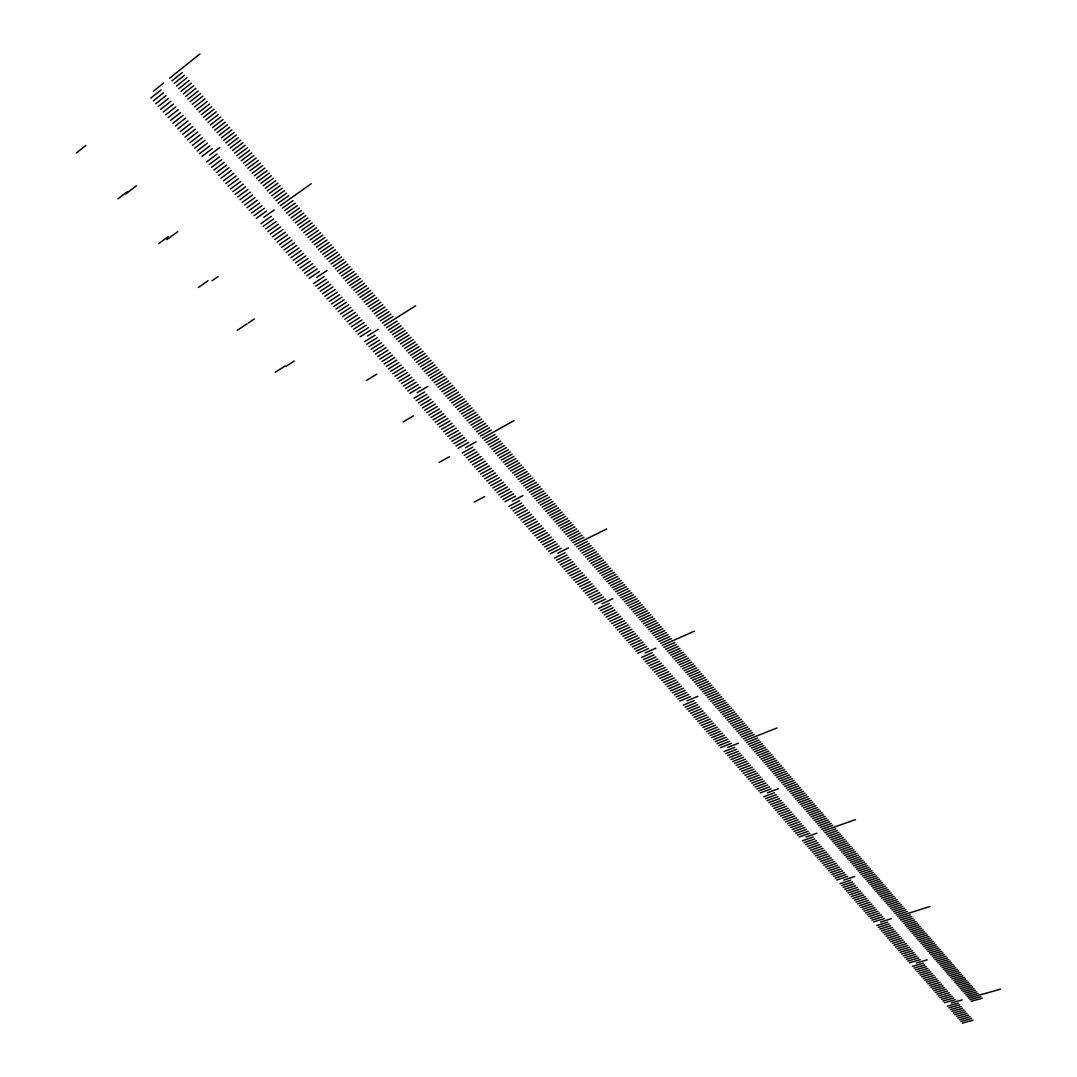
<?xml version="1.0" encoding="UTF-8"?>
<svg xmlns="http://www.w3.org/2000/svg" width="1077" height="1077" viewBox="0 0 1077 1077"><rect width="100%" height="100%" fill="white"/><g stroke="black" fill="none" stroke-linecap="round" stroke-linejoin="round"><path stroke-width="1.5" d="M76.373 153.055L85.85 145.435M153.446 91.208L163.65 83.023M169.654 78.204L199.999 53.85M171.943 80.829L182.296 72.536M150.847 98.088L161.011 89.956M174.218 83.454L184.584 75.175M153.324 100.901L163.475 92.797M176.493 86.066L186.859 77.813M155.788 103.715L165.952 95.624M178.769 88.691L189.135 80.452M158.238 106.515L168.416 98.438M181.044 91.303L191.41 83.091M160.702 109.316L170.88 101.265M183.305 93.914L193.685 85.716M163.152 112.116L173.33 104.079M185.567 96.526L195.96 88.341M165.602 114.902L175.793 106.892M187.829 99.124L198.222 90.966M168.052 117.703L178.244 109.706M190.09 101.736L200.484 93.578M170.503 120.489L180.694 112.506M192.352 104.334L202.745 96.203M172.939 123.263L183.13 115.306M194.6 106.919L205.007 98.815M175.376 126.049L185.581 118.107M196.849 109.517L207.255 101.413M199.097 112.102L209.517 104.025M177.813 128.823L188.017 120.893M201.345 114.687L211.765 106.623M180.236 131.596L190.454 123.693M203.593 117.272L214 109.221M182.673 134.356L192.891 126.467M205.828 119.843L216.248 111.82M185.096 137.129L195.314 129.253M208.063 122.428L218.483 114.418M187.519 139.889L197.737 132.027M210.298 124.999L220.731 117.003M189.929 142.635L200.16 134.813M117.945 198.882L127.517 191.558M125.659 193.995L136.416 185.769M212.532 127.571L222.966 119.587M192.352 145.395L202.584 137.573M214.754 130.129L225.187 122.172M194.762 148.141L204.993 140.347M216.989 132.7L227.422 124.757M197.172 150.888L207.403 143.106M219.21 135.258L229.643 127.328M199.568 153.634L209.813 145.866M221.431 137.816L231.878 129.9M201.978 156.367L212.223 148.626M223.639 140.36L234.099 132.471M209.49 155.25L219.789 147.482M225.86 142.918L236.307 135.042M228.068 145.462L238.529 137.6M206.771 161.833L217.029 154.119M230.276 148.007L240.736 140.158M209.153 164.552L219.425 156.865M232.484 150.538L242.944 142.716M211.55 167.285L221.808 159.611M234.692 153.082L245.152 145.274M213.933 170.004L224.204 162.344M236.886 155.613L247.36 147.818M216.315 172.71L226.587 165.077M239.081 158.144L249.554 150.363M218.685 175.43L228.97 167.81M241.275 160.675L251.762 152.907M221.068 178.136L231.353 170.529M243.469 163.192L253.957 155.451M223.437 180.842L233.722 173.262M245.664 165.723L256.151 157.996M225.807 183.548L236.105 175.982M247.845 168.241L258.332 160.527M228.176 186.24L238.475 178.688M250.026 170.745L260.526 163.058M230.532 188.933L240.831 181.407M252.206 173.262L262.707 165.589M158.602 243.671L168.241 236.644M166.895 239.592L177.732 231.69M254.387 175.766L264.888 168.106M232.901 191.625L243.2 184.113M256.568 178.27L267.069 170.637M235.257 194.304L245.556 186.819M258.736 180.774L269.25 173.155M237.613 196.997L247.912 189.512M260.903 183.278L271.417 175.672M239.956 199.676L250.268 192.204M263.071 185.769L273.598 178.176M242.312 202.355L252.624 194.91M265.238 188.273L275.766 180.694M244.654 205.02L254.966 197.589M267.406 190.75L277.92 183.198M246.996 207.686L257.322 200.282M269.56 193.241L280.087 185.702M249.325 210.352L259.651 202.961M271.727 195.731L282.255 188.192M251.668 213.017L261.994 205.64M273.881 198.208L284.409 190.696M253.997 215.669L264.336 208.319M276.022 200.685L286.563 193.187M256.326 218.335L266.665 210.984M278.176 203.163L288.717 195.677M263.811 217.325L274.204 209.975M280.316 205.626L311.213 183.763M282.47 208.103L293.011 200.645M260.971 223.626L271.323 216.315M284.611 210.567L295.152 203.136M263.286 226.278L273.639 218.981M286.751 213.031L297.292 205.613M265.602 228.916L275.968 221.633M288.878 215.494L299.433 208.09M267.917 231.555L278.283 224.299M291.019 217.944L301.573 210.553M270.233 234.18L280.585 226.937M293.146 220.395L303.701 213.031M198.356 287.492L208.063 280.72M272.535 236.819L282.901 229.589M212.075 280.76L218.106 276.56M295.273 222.845L305.841 215.494M274.837 239.444L285.217 232.228M297.4 225.295L307.968 217.958M277.139 242.069L287.519 234.867M299.527 227.745L310.095 220.422M279.441 244.681L289.821 237.505M301.641 230.182L312.209 222.872M281.73 247.293L292.109 240.144M303.754 232.619L314.336 225.322M284.032 249.918L294.411 242.769M305.868 235.055L316.45 227.785M286.32 252.516L296.7 245.394M307.982 237.492L318.563 230.222M310.095 239.915L320.677 232.672M288.596 255.128L298.989 248.02M312.209 242.338L322.79 235.109M290.884 257.726L301.277 250.631M314.309 244.762L324.904 237.559M293.159 260.324L303.566 253.257M316.409 247.185L327.004 239.996M295.435 262.923L305.841 255.868M318.509 249.608L329.104 242.419M297.71 265.521L308.116 258.48M320.609 252.018L331.204 244.856M299.985 268.106L310.391 261.078M322.696 254.428L333.305 247.279M302.26 270.69L312.667 263.677M324.796 256.838L335.405 249.702M304.522 273.275L314.928 266.275M326.883 259.247L337.491 252.126M306.783 275.847L317.203 268.873M328.97 261.644L339.578 254.549M309.045 278.431L319.465 271.471M331.056 264.053L341.665 256.959M237.236 330.343L247.01 323.827M248.262 323.006L254.334 318.954M316.49 277.529L326.964 270.556M333.13 266.45L343.751 259.369M335.216 268.846L345.838 261.778M313.542 283.561L323.975 276.641M337.289 271.229L347.911 264.188M315.803 286.132L326.223 279.212M339.363 273.625L349.998 266.584M318.052 288.69L328.485 281.797M341.436 276.008L352.071 268.994M320.286 291.248L330.72 284.368M343.509 278.391L354.145 271.391M322.535 293.806L332.968 286.94M345.569 280.774L356.204 273.787M324.769 296.363L335.216 289.511M347.629 283.143L358.278 276.17M327.004 298.908L337.451 292.069M349.702 285.513L360.337 278.566M329.239 301.452L339.686 294.64M351.762 287.896L362.397 280.949M331.474 303.997L341.921 297.198M353.808 290.265L364.457 283.332M333.695 306.528L344.155 299.743M355.868 292.621L366.517 285.715M335.916 309.072L346.377 302.3M357.914 294.99L368.576 288.084M338.138 311.603L348.598 304.845M359.96 297.346L370.623 290.467M362.007 299.702L372.669 292.836M340.359 314.134L350.819 307.389M364.053 302.058L374.715 295.206M342.567 316.651L353.041 309.934M366.099 304.414L376.762 297.575M344.788 319.182L355.248 312.465M368.132 306.757L378.808 299.931M346.996 321.7L357.47 315.009M370.178 309.099L380.841 302.287M349.204 324.217L359.678 317.54M275.281 372.265L285.109 366.005M285.917 366.382L294.196 361.105M372.211 311.441L382.887 304.656M351.398 326.721L361.885 320.057M374.244 313.784L384.92 306.999M353.606 329.239L364.093 322.588M376.277 316.126L386.953 309.355M355.8 331.743L366.288 325.106M378.296 318.455L388.985 311.711M357.995 334.247L368.482 327.623M380.329 320.784L391.005 314.053M360.189 336.738L370.676 330.141M382.348 323.113L393.024 316.396M367.62 335.957L378.162 329.333M384.368 325.442L415.668 305.801M386.387 327.758L397.076 321.067M364.565 341.732L375.065 335.162M388.393 330.087L399.096 323.41M366.745 344.223L377.246 337.666M390.412 332.403L401.102 325.739M368.926 346.7L379.441 340.17M392.418 334.718L403.121 328.068M371.107 349.19L381.621 342.661M394.424 337.034L405.127 330.397M373.288 351.667L383.789 345.165M396.43 339.336L407.133 332.712M375.456 354.145L385.97 347.656M398.436 341.651L409.139 335.041M377.623 356.622L388.137 350.146M400.442 343.953L411.145 337.357M379.791 359.085L390.318 352.623M402.435 346.255L413.151 339.672M381.958 361.562L392.486 355.114M404.427 348.544L415.143 341.988M384.126 364.026L394.64 357.591M406.419 350.846L417.136 344.29M386.28 366.49L396.807 360.068M408.412 353.135L419.128 346.606M366.436 380.464L376.775 374.163M410.404 355.423L421.12 348.908M388.434 368.94L398.961 362.532M412.383 357.712L423.113 351.21M390.588 371.39L401.115 365.009M414.376 360.001L425.105 353.498M392.742 373.854L403.269 367.472M416.355 362.276L427.084 355.8M394.896 376.29L405.423 369.936M418.334 364.565L429.063 358.089M397.036 378.741L407.577 372.4M420.313 366.84L431.042 360.378M399.177 381.191L409.718 374.85M422.292 369.115L433.021 362.666M401.317 383.627L411.858 377.313M424.257 371.377L435 364.955M403.458 386.064L413.999 379.764M426.223 373.652L436.966 367.244M405.585 388.487L416.139 382.214M428.202 375.913L438.945 369.519M407.712 390.924L418.266 384.651M430.167 378.175L440.91 371.794M409.852 393.347L420.393 387.087M432.119 380.437L442.876 374.069M417.243 392.661L427.838 386.387M434.085 382.698L444.828 376.344M436.037 384.947L446.793 378.606M414.093 398.194L424.648 391.961M438.002 387.208L448.759 380.881M416.22 400.617L426.775 394.397M439.954 389.457L450.711 383.143M418.334 403.027L428.902 396.834M441.907 391.705L452.663 385.404M420.447 405.437L431.015 399.257M443.859 393.94L454.615 387.653M422.561 407.846L433.129 401.681M445.797 396.188L456.567 389.914M403.135 421.901L413.514 415.843M424.675 410.256L435.243 404.09M447.749 398.423L458.506 392.163M426.775 412.653L437.356 406.514M449.688 400.671L460.458 394.411M428.888 415.049L439.456 408.923M451.626 402.892L462.396 396.659M430.988 417.445L441.57 411.333M453.565 405.127L464.335 398.907M433.089 419.842L443.67 413.743M455.504 407.362L466.274 401.156M435.189 422.238L445.77 416.153M457.429 409.583L468.212 403.39M437.275 424.621L447.857 418.549M459.367 411.804L470.137 405.625M461.293 414.026L472.076 407.86M439.362 427.004L449.957 420.945M463.218 416.247L474.001 410.095M441.462 429.386L452.044 423.342M465.143 418.468L475.926 412.316M443.549 431.769L454.131 425.738M467.068 420.676L477.851 414.551M445.622 434.139L456.217 428.121M468.98 422.884L479.777 416.772M447.709 436.508L458.304 430.517M470.905 425.092L481.688 418.993M449.782 438.877L460.391 432.9M472.816 427.3L483.613 421.215M451.855 441.247L462.464 435.27M474.728 429.508L485.525 423.423M453.929 443.616L464.537 437.652M476.64 431.702L487.437 425.644M456.002 445.972L466.61 440.022M478.551 433.896L489.348 427.852M458.075 448.328L468.683 442.405M480.463 436.091L491.26 430.06M439.039 462.45L449.472 456.635M465.426 447.736L476.088 441.785M482.361 438.285L513.985 420.649M484.26 440.48L495.07 434.475M462.195 453.04L472.816 447.13M486.158 442.66L496.968 436.67M464.254 455.383L474.876 449.499M488.056 444.855L498.866 438.864M466.314 457.725L476.936 451.855M489.954 447.036L500.765 441.058M468.374 460.067L478.996 454.211M491.852 449.217L502.663 443.253M470.42 462.41L481.042 456.567M493.737 451.398L504.548 445.447M472.48 464.752L483.102 458.91M495.622 453.565L506.446 447.628M474.526 467.081L485.148 461.266M497.52 455.746L508.331 449.823M476.572 469.41L487.194 463.608M499.405 457.913L510.215 452.003M478.605 471.739L489.241 465.951M501.276 460.081L512.1 454.184M480.652 474.068L491.274 468.293M503.161 462.248L513.985 456.365M482.684 476.384L493.32 470.622M505.046 464.402L515.856 458.533M506.917 466.57L517.741 460.714M484.717 478.713L495.353 472.951M508.788 468.724L519.612 462.881M486.75 481.029L497.386 475.28M510.66 470.878L521.483 465.049M488.783 483.344L499.418 477.609M512.531 473.032L523.355 467.216M490.816 485.646L501.451 479.938M514.402 475.172L525.226 469.37M492.835 487.962L503.471 482.254M516.26 477.326L527.097 471.538M494.855 490.264L505.503 484.583M474.19 502.138L484.663 496.551M518.118 479.467L528.955 473.692M496.874 492.566L507.523 486.898M519.989 481.607L530.826 475.846M498.893 494.868L509.542 489.2M521.847 483.748L532.684 478M500.913 497.157L511.562 491.516M523.705 485.889L534.542 480.154M502.919 499.459L513.567 493.818M525.549 488.029L536.4 482.294M504.925 501.747L515.587 496.12M527.407 490.156L538.244 484.435M512.248 501.236L522.951 495.608M529.251 492.283L540.102 486.589M531.109 494.424L541.946 488.729M508.936 506.325L519.599 500.724M532.953 496.537L543.804 490.856M510.942 508.6L521.605 503.026M534.798 498.664L545.649 492.997M512.948 510.875L523.597 505.315M536.629 500.792L547.479 495.124M514.941 513.164L525.603 507.604M538.473 502.905L549.324 497.264M516.933 515.425L527.595 509.892M540.304 505.019L551.168 499.391M518.926 517.7L529.588 512.181M542.148 507.132L552.999 501.519M520.918 519.976L531.58 514.456M543.979 509.246L554.843 503.632M522.897 522.237L533.573 516.731M545.81 511.36L556.674 505.759M524.889 524.499L535.565 519.006M547.641 513.46L558.505 507.873M526.868 526.761L537.544 521.281M549.472 515.56L560.323 509.986M528.847 529.022L539.523 523.557M551.289 517.66L562.154 512.1M553.107 519.76L563.985 514.214M530.826 531.271L541.502 525.818M554.938 521.86L565.802 516.327M532.805 533.519L543.481 528.08M556.755 523.96L567.619 518.427M534.771 535.767L545.46 530.342M558.573 526.047L569.437 520.528M536.75 538.015L547.426 532.603M560.39 528.134L571.254 522.641M538.715 540.264L549.405 534.865M562.194 530.221L573.072 524.728M540.681 542.498L551.37 537.113M564.011 532.307L574.876 526.828M542.646 544.747L553.336 539.362M565.815 534.394L576.693 528.928M544.599 546.981L555.288 541.61M567.619 536.467L578.497 531.015M546.564 549.216L557.253 543.858M569.423 538.54L580.301 533.102M548.516 551.437L559.205 546.106M571.227 540.627L582.105 535.188M550.468 553.672L561.171 548.341M573.031 542.7L583.909 537.275M557.765 553.241L568.494 547.91M574.822 544.76L606.688 528.942M576.626 546.833L587.503 541.435M554.372 558.115L565.075 552.811M578.416 548.907L589.307 543.522M556.324 560.336L567.014 555.045M580.207 550.966L591.098 545.595M558.263 562.544L568.966 557.28M581.997 553.026L592.888 547.668M560.202 564.765L570.904 559.501M583.788 555.086L594.679 549.741M562.14 566.973L572.843 561.723M585.565 557.146L596.456 551.801M564.079 569.181L574.781 563.944M587.355 559.192L598.247 553.874M566.017 571.389L576.72 566.165M589.132 561.252L600.037 555.934M567.942 573.583L578.659 568.373M590.923 563.298L601.814 557.994M569.881 575.791L580.584 570.595M592.7 565.344L603.591 560.053M571.806 577.986L582.522 572.802M594.477 567.391L605.368 562.113M573.731 580.18L584.448 575.01M596.241 569.437L607.145 564.16M575.657 582.374L586.373 577.218M598.018 571.47L608.922 566.219M599.781 573.516L610.686 568.266M577.582 584.569L588.284 579.413M601.558 575.549L612.463 570.312M579.493 586.75L590.209 581.607M603.322 577.582L614.227 572.358M581.405 588.931L592.135 583.815M605.086 579.614L615.99 574.404M583.33 591.111L594.046 586.009M606.849 581.634L617.754 576.437M585.242 593.292L595.958 588.19M608.613 583.667L619.517 578.484M587.14 595.473L597.87 590.384M610.363 585.686L621.267 580.516M589.052 597.654L599.781 592.565M612.126 587.719L623.031 582.549M590.95 599.822L601.68 594.746M613.877 589.738L624.781 584.582M592.862 601.989L603.591 596.927M615.627 591.758L626.545 586.615M594.76 604.157L605.489 599.108M617.377 593.764L628.295 588.634M602.016 603.807L612.786 598.758M619.127 595.783L630.045 590.667M620.877 597.789L631.795 592.687M598.556 608.478L609.286 603.457M622.614 599.795L633.532 594.706M600.441 610.632L611.171 605.624M624.364 601.801L635.282 596.725M602.339 612.786L613.069 607.791M626.1 603.807L637.019 598.745M604.224 614.94L614.954 609.959M627.837 605.812L638.755 600.751M606.109 617.094L616.852 612.126M629.574 607.818L640.492 602.757M607.993 619.248L618.736 614.28M631.31 609.811L642.229 604.776M609.878 621.389L620.621 616.434M633.047 611.803L643.965 606.782M611.763 623.529L622.493 618.602M634.77 613.796L645.702 608.788M613.634 625.67L624.377 620.742M636.507 615.788L647.425 610.78M615.505 627.81L626.249 622.896M638.23 617.781L649.162 612.786M617.377 629.951L628.12 625.05M639.953 619.773L650.885 614.779M641.677 621.752L652.608 616.771M619.248 632.078L629.991 627.191M643.4 623.731L654.331 618.763M621.119 634.205L631.862 629.331M645.123 625.71L656.055 620.756M622.991 636.332L633.734 631.472M646.833 627.689L657.764 622.748M624.848 638.459L635.605 633.599M648.556 629.668L659.487 624.741M626.72 640.586L637.463 635.74M650.266 631.647L661.197 626.72M628.578 642.7L639.321 637.867M651.975 633.613L662.92 628.699M630.435 644.827L641.178 639.994M653.685 635.578L664.63 630.678M632.28 646.94L643.036 642.121M655.395 637.544L666.34 632.657M634.138 649.054L644.894 644.248M657.105 639.509L668.036 634.636M635.995 651.154L646.738 646.375M658.814 641.475L669.746 636.615M637.84 653.268L648.596 648.489M660.511 643.44L671.456 638.58M645.056 652.999L655.853 648.206M662.207 645.392L694.234 631.216M663.917 647.358L674.848 642.511M641.529 657.468L652.285 652.716M665.613 649.31L676.544 644.477M643.373 659.568L654.129 654.829M667.296 651.262L678.241 646.442M645.217 661.668L655.974 656.943M668.992 653.2L679.937 648.408M647.048 663.769L657.805 659.043M670.688 655.153L681.633 650.36M648.879 665.855L659.649 661.157M672.371 657.105L683.316 652.325M650.723 667.942L661.48 663.257M674.067 659.043L685.012 654.277M652.554 670.042L663.311 665.357M675.75 660.982L686.695 656.23M654.372 672.115L665.142 667.444M677.433 662.92L688.378 658.168M656.203 674.202L666.973 669.544M679.116 664.859L690.061 660.12M658.034 676.289L668.79 671.631M680.799 666.798L691.744 662.072M659.851 678.362L670.621 673.717M682.481 668.723L693.426 664.011M661.668 680.435L672.438 675.804M684.151 670.661L695.109 665.949M685.82 672.587L696.779 667.888M663.486 682.508L674.256 677.891M687.503 674.512L698.448 669.827M665.303 684.582L676.073 679.977M689.172 676.437L700.131 671.765M667.121 686.655L677.891 682.051M690.842 678.362L701.8 673.69M668.938 688.715L679.708 684.124M692.511 680.287L703.469 675.629M670.742 690.774L681.512 686.211M694.167 682.199L705.125 677.554M672.546 692.834L683.33 688.27M695.836 684.11L706.795 679.479M674.35 694.894L685.134 690.344M697.506 686.036L708.451 681.404M676.154 696.954L686.938 692.417M699.161 687.947L710.12 683.33M677.958 699L688.741 694.477M700.817 689.845L711.776 685.241M679.762 701.06L690.532 696.536M702.473 691.757L713.432 687.166M686.938 700.858L697.761 696.334M704.129 693.669L715.088 689.078M705.785 695.567L716.743 690.99M683.356 705.152L694.126 700.656M707.427 697.465L718.399 692.901M685.147 707.199L695.93 702.716M709.083 699.377L720.042 694.813M686.938 709.245L697.721 704.762M710.726 701.262L721.698 696.725M688.728 711.278L699.511 706.808M712.382 703.16L723.34 698.623M690.505 713.311L701.289 708.854M714.024 705.058L724.983 700.535M692.296 715.343L703.079 710.901M715.667 706.943L726.625 702.433M694.073 717.376L704.87 712.947M717.309 708.841L728.267 704.331M695.863 719.409L706.647 714.993M718.938 710.726L729.91 706.229M697.64 721.442L708.424 717.026M720.58 712.611L731.552 708.127M699.417 723.461L710.201 719.059M722.209 714.495L733.181 710.026M701.194 725.481L711.978 721.092M723.852 716.38L734.824 711.91M702.958 727.5L713.755 723.125M725.481 718.251L736.453 713.795M727.11 720.136L738.082 715.68M704.735 729.519L715.518 725.158M728.739 722.007L739.711 717.578M706.499 731.539L717.295 727.177M730.368 723.879L741.339 719.449M708.262 733.558L719.059 729.21M731.997 725.75L742.968 721.334M710.026 735.564L720.823 731.229M733.612 727.621L744.584 723.219M711.789 737.57L722.586 733.249M735.241 729.479L746.213 725.09M713.553 739.576L724.35 735.268M736.856 731.35L747.828 726.962M715.303 741.582L726.1 737.274M738.472 733.208L749.444 728.833M717.067 743.588L727.864 739.293M740.087 735.079L751.059 730.704M718.817 745.58L729.614 741.299M741.703 736.937L752.675 732.575M720.567 747.586L731.364 743.305M743.318 738.795L754.29 734.447M727.702 747.451L738.553 743.17M744.934 740.639L777.042 727.958M746.536 742.497L757.508 738.176M724.067 751.571L734.864 747.317M748.138 744.355L759.123 740.034M725.817 753.563L736.614 749.309M749.754 746.199L760.725 741.891M727.554 755.542L738.351 751.315M751.356 748.044L762.328 743.749M729.304 757.535L740.101 753.308M752.958 749.888L763.93 745.607M731.041 759.514L741.838 755.3M754.56 751.733L765.532 747.451M732.777 761.493L743.574 757.293M756.162 753.577L767.134 749.309M734.514 763.472L745.311 759.285M757.75 755.421L768.736 751.154M736.251 765.451L747.048 761.264M759.352 757.252L770.324 752.998M737.974 767.43L748.784 763.256M760.941 759.083L771.926 754.842M739.711 769.395L750.507 765.235M762.529 760.927L773.515 756.687M741.434 771.374L752.244 767.214M764.131 762.758L775.103 758.531M743.157 773.34L753.967 769.193M765.72 764.589L776.692 760.375M767.295 766.407L778.281 762.206M744.88 775.305L755.691 771.172M768.884 768.238L779.869 764.051M746.603 777.271L757.414 773.138M770.472 770.055L781.458 765.882M748.327 779.223L759.137 775.117M772.047 771.886L783.033 767.713M750.05 781.188L760.847 777.082M773.636 773.703L784.621 769.543M751.759 783.141L762.57 779.048M775.211 775.521L786.197 771.361M753.469 785.093L764.28 781.013M776.786 777.338L787.772 773.192M755.192 787.045L765.989 782.979M778.361 779.156L789.347 775.009M756.902 788.997L767.699 784.931M779.936 780.96L790.922 776.84M758.612 790.949L769.409 786.897M781.512 782.777L792.497 778.658M760.308 792.887L771.119 788.849M783.087 784.581L794.072 780.475M767.416 792.82L778.267 788.768M784.648 786.385L795.634 782.292M786.21 788.189L797.209 784.096M763.714 796.778L774.525 792.753M787.785 789.993L798.771 785.914M765.424 798.717L776.234 794.705M789.347 791.797L800.332 787.731M767.12 800.642L777.931 796.643M790.908 793.601L801.894 789.535M768.816 802.58L779.627 798.582M792.47 795.391L803.455 791.339M770.513 804.519L781.323 800.534M794.032 797.182L805.017 793.143M772.196 806.444L783.019 802.473M795.58 798.986L806.579 794.947M773.892 808.369L784.702 804.411M797.142 800.776L808.127 796.751M775.588 810.294L786.398 806.336M798.69 802.567L809.689 798.542M777.271 812.22L788.081 808.275M800.251 804.344L811.237 800.346M778.954 814.145L789.764 810.2M801.8 806.134L812.785 802.136M780.637 816.056L791.447 812.139M803.348 807.912L814.333 803.927M782.319 817.981L793.13 814.064M804.896 809.702L815.881 805.717M806.444 811.479L817.43 807.508M784.002 819.893L794.813 815.989M807.979 813.256L818.978 809.298M785.672 821.805L796.495 817.901M809.527 815.033L820.512 811.075M787.354 823.717L798.165 819.826M811.062 816.81L822.061 812.866M789.024 825.628L799.834 821.751M812.61 818.587L823.595 814.643M790.693 827.526L801.517 823.663M814.145 820.351L825.13 816.42M792.362 829.438L803.186 825.574M815.679 822.128L826.678 818.21M794.032 831.336L804.856 827.486M817.214 823.892L828.213 819.974M795.701 833.235L806.511 829.398M818.749 825.655L829.734 821.751M797.37 835.133L808.181 831.296M820.284 827.419L831.269 823.528M799.026 837.031L809.85 833.208M821.805 829.182L832.804 825.292M806.081 837.017L816.945 833.194M823.34 830.932L855.501 819.61M824.861 832.696L835.86 828.832M802.352 840.814L813.162 837.004M826.396 834.46L837.381 830.596M804.007 842.699L814.818 838.902M827.917 836.21L838.902 832.359M805.663 844.583L816.474 840.8M829.438 837.96L840.423 834.123M807.306 846.468L818.13 842.699M830.959 839.71L841.945 835.887M808.962 848.353L819.785 844.583M832.467 841.46L843.466 837.637M810.618 850.238L821.428 846.482M833.988 843.21L844.987 839.4M812.26 852.109L823.084 848.366M835.51 844.947L846.495 841.15M813.902 853.994L824.726 850.251M837.017 846.697L848.016 842.901M815.545 855.865L826.369 852.136M838.539 848.434L849.524 844.651M817.187 857.736L828.011 854.021M840.047 850.17L851.032 846.401M818.83 859.608L829.653 855.892M841.554 851.92L852.553 848.151M843.062 853.657L854.061 849.888M820.472 861.465L831.296 857.777M844.57 855.38L855.555 851.638M822.101 863.337L832.925 859.648M846.064 857.117L857.063 853.374M823.743 865.194L834.567 861.519M847.572 858.854L858.571 855.111M825.372 867.066L836.196 863.391M849.08 860.577L860.065 856.848M827.001 868.924L837.825 865.262M850.574 862.3L861.573 858.584M828.63 870.781L839.454 867.12M852.069 864.023L863.067 860.321M830.259 872.639L841.083 868.991M853.576 865.76L864.562 862.058M831.888 874.484L842.712 870.849M855.071 867.47L866.056 863.781M833.517 876.341L844.341 872.707M856.565 869.193L867.55 865.518M835.133 878.186L845.957 874.578M858.046 870.916L869.045 867.241M836.762 880.03L847.572 876.422M859.54 872.626L870.539 868.964M843.776 880.084L854.64 876.476M861.035 874.349L872.033 870.687M862.515 876.059L873.514 872.41M839.993 883.719L850.817 880.138M864.01 877.768L874.995 874.134M841.608 885.563L852.432 881.982M865.491 879.478L876.49 875.843M843.224 887.408L854.048 883.827M866.972 881.188L877.97 877.567M844.826 889.239L855.65 885.684M868.452 882.898L879.451 879.276M846.441 891.083L857.265 887.515M869.933 884.594L880.932 880.986M848.043 892.914L858.867 889.36M871.414 886.304L882.413 882.696M849.659 894.745L860.483 891.204M872.895 888L883.88 884.405M851.261 896.576L862.085 893.035M874.362 889.696L885.361 886.115M852.863 898.393L863.687 894.879M875.843 891.393L886.829 887.825M854.465 900.224L865.289 896.71M877.311 893.089L888.31 889.535M856.053 902.041L866.877 898.541M878.778 894.785L889.777 891.231M880.259 896.481L891.244 892.927M857.655 903.859L868.479 900.372M881.726 898.164L892.712 894.624M859.258 905.69L870.081 902.203M883.18 899.86L894.179 896.32M860.846 907.507L871.67 904.02M884.648 901.543L895.647 898.016M862.435 909.311L873.259 905.851M886.115 903.226L897.114 899.712M864.023 911.129L874.847 907.669M887.583 904.909L898.568 901.409M865.612 912.933L876.436 909.486M889.037 906.592L900.035 903.091M867.2 914.75L878.024 911.304M890.491 908.274L901.489 904.788M868.789 916.554L879.613 913.121M891.958 909.957L902.943 906.471M870.378 918.358L881.201 914.938M893.412 911.627L904.411 908.153M871.953 920.162L882.777 916.742M894.866 913.309L905.865 909.836M873.528 921.966L884.352 918.56M896.32 914.979L907.319 911.519M880.515 922.074L891.379 918.654M897.774 916.648L929.922 906.551M899.214 918.318L910.213 914.885M876.691 925.56L887.515 922.168M900.668 919.987L911.667 916.554M878.267 927.351L889.09 923.972M902.122 921.656L913.108 918.223M879.828 929.141L890.652 925.776M903.563 923.326L914.548 919.906M881.403 930.945L892.227 927.58M905.003 924.981L916.002 921.575M882.978 932.722L893.802 929.37M906.444 926.651L917.442 923.245M884.54 934.513L895.364 931.174M907.884 928.307L918.883 924.914M886.115 936.303L896.926 932.965M909.325 929.963L920.323 926.57M887.677 938.08L898.501 934.755M910.765 931.618L921.764 928.239M889.239 939.871L900.062 936.546M912.206 933.274L923.191 929.909M890.8 941.648L901.624 938.336M913.646 934.93L924.631 931.565M892.362 943.425L903.172 940.113M915.073 936.573L926.072 933.221M916.514 938.229L927.499 934.876M893.91 945.202L904.734 941.904M917.941 939.871L928.926 936.532M895.472 946.966L906.296 943.681M919.368 941.527L930.366 938.188M897.02 948.743L907.844 945.471M920.795 943.169L931.793 939.844M898.581 950.52L909.392 947.248M922.222 944.812L933.221 941.5M900.13 952.283L910.954 949.025M923.649 946.454L934.634 943.142M901.678 954.047L912.502 950.789M925.076 948.097L936.061 944.798M903.226 955.811L914.05 952.566M926.489 949.726L937.488 946.441M904.774 957.574L915.585 954.343M927.916 951.368L938.902 948.083M906.309 959.338L917.133 956.107M929.343 952.997L940.329 949.726M907.857 961.088L918.681 957.87M930.757 954.639L941.742 951.368M909.392 962.851L920.216 959.634M932.17 956.268L943.156 953.01M916.339 963L927.203 959.795M933.584 957.897L944.583 954.639M934.998 959.526L945.996 956.282M912.475 966.352L923.299 963.161M936.411 961.155L947.397 957.911M914.01 968.102L924.833 964.925M937.825 962.771L948.81 959.54M915.544 969.852L926.368 966.675M939.238 964.4L950.224 961.182M917.079 971.602L927.889 968.425M940.638 966.029L951.637 962.811M918.6 973.352L929.424 970.189M942.052 967.644L953.037 964.44M920.135 975.089L930.959 971.939M943.452 969.26L954.437 966.056M921.656 976.826L932.48 973.689M944.866 970.875L955.851 967.684M923.191 978.576L934.001 975.439M946.266 972.491L957.251 969.313M924.712 980.312L935.536 977.176M947.666 974.106L958.651 970.929M926.233 982.049L937.057 978.926M949.066 975.722L960.051 972.544M927.755 983.772L938.579 980.662M950.466 977.324L961.451 974.173M951.866 978.939L962.851 975.789M929.276 985.509L940.086 982.399M953.253 980.541L964.238 977.404M930.797 987.246L941.608 984.149M954.653 982.157L965.638 979.006M932.305 988.969L943.129 985.886M956.039 983.759L967.025 980.622M933.826 990.692L944.637 987.609M957.44 985.361L968.425 982.237M935.334 992.415L946.158 989.346M958.826 986.963L969.812 983.839M936.842 994.138L947.666 991.082M960.213 988.565L971.198 985.455M938.35 995.862L949.174 992.806M961.599 990.153L972.585 987.057M939.858 997.585L950.681 994.529M962.986 991.755L973.971 988.659M941.365 999.294L952.189 996.252M964.373 993.344L975.358 990.261M942.873 1001.018L953.697 997.975M965.759 994.946L976.745 991.863M944.381 1002.727L955.191 999.698M967.133 996.535L978.118 993.465M951.274 1002.929L962.138 999.9M968.519 998.123L1000.627 989.157M969.892 999.712L980.878 996.656M947.383 1006.147L958.193 1003.145M971.279 1001.3L982.251 998.244M948.877 1007.857L959.688 1004.854M950.372 1009.566L961.182 1006.564M951.866 1011.276L962.69 1008.287M953.36 1012.972L964.171 1009.997M954.855 1014.669L965.665 1011.707M956.349 1016.378L967.159 1013.403M957.83 1018.075L968.64 1015.113M959.324 1019.771L970.135 1016.823M960.805 1021.454L971.616 1018.519M962.286 1023.15L973.096 1020.215"/></g></svg>
